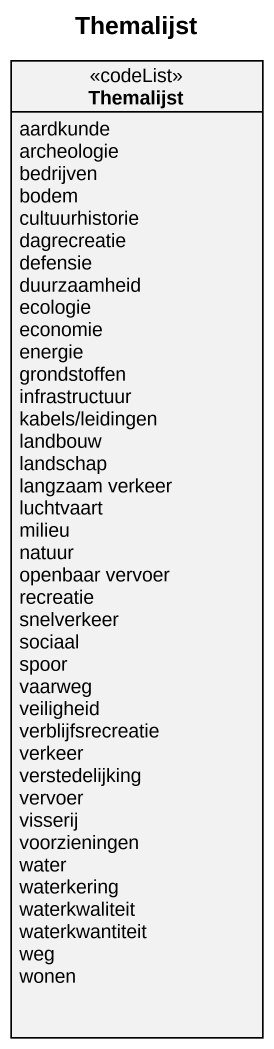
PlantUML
@startuml
title Themalijst
hide circle
hide empty members
enum Themalijst <<codeList>> {
  aardkunde
  archeologie
  bedrijven
  bodem
  cultuurhistorie
  dagrecreatie
  defensie
  duurzaamheid
  ecologie
  economie
  energie
  grondstoffen
  infrastructuur
  kabels/leidingen
  landbouw
  landschap
  langzaam verkeer
  luchtvaart
  milieu
  natuur
  openbaar vervoer
  recreatie
  snelverkeer
  sociaal
  spoor
  vaarweg
  veiligheid
  verblijfsrecreatie
  verkeer
  verstedelijking
  vervoer
  visserij
  voorzieningen
  water
  waterkering
  waterkwaliteit
  waterkwantiteit
  weg
  wonen
}
@enduml
